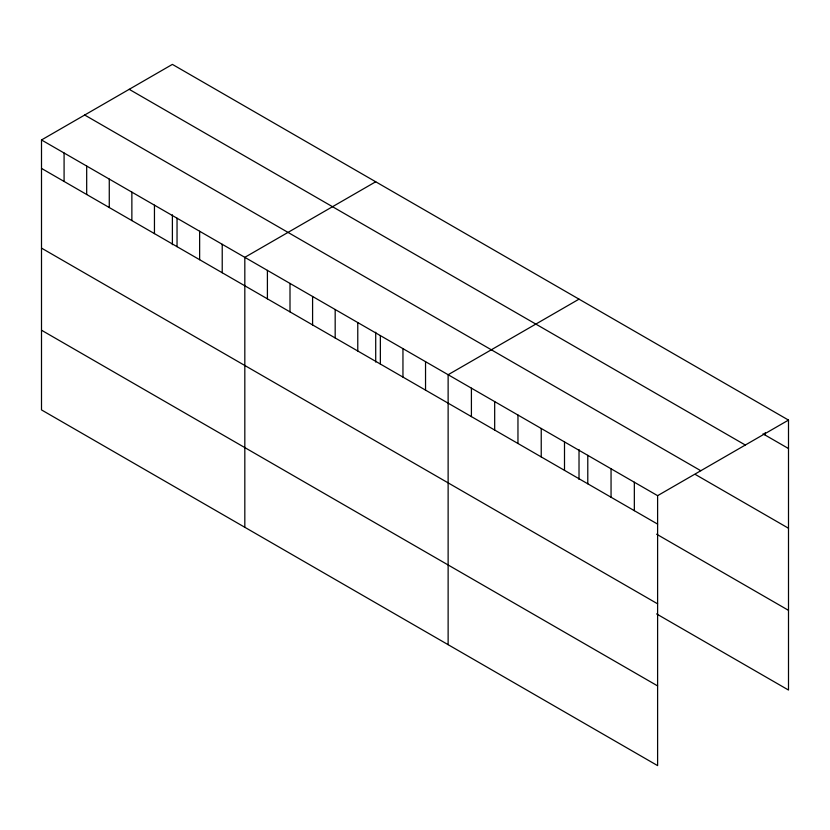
<?xml version="1.0" encoding="UTF-8"?>
<svg xmlns="http://www.w3.org/2000/svg" width="830" height="830" viewBox="0 0 830 830"><rect width="100%" height="100%" fill="white"/><g stroke="black" fill="none" stroke-linecap="round" stroke-linejoin="round"><path stroke-width="1.25" d="M788.5 420.094L657.609 495.666L657.609 765.613L41.5 409.906L41.5 139.959L172.391 64.387L788.5 420.094L788.5 690.041L656.603 613.899M375.71 181.77L244.819 257.341L244.819 527.289M579.018 299.153L448.127 374.724L448.127 644.671M763.009 433.831L788.5 448.542M129.2 89.318L745.309 445.025M84.691 115.017L700.8 470.724M695.395 474.49L788.5 528.243M41.5 139.959L657.609 495.666M41.5 168.407L657.609 524.114M656.603 534.198L788.5 610.351M41.5 248.108L657.609 603.815M41.5 330.216L657.609 685.922M765.229 432.523L765.229 435.107M634.338 482.22L634.338 510.678M611.056 468.784L611.056 497.243M587.785 455.348L587.785 483.797M579.018 449.601L579.018 479.46M564.504 441.913L564.504 470.361M541.233 428.477L541.233 456.925M517.962 415.031L517.962 443.49M494.68 401.596L494.68 430.054M471.409 388.16L471.409 416.608M425.541 361.683L425.541 390.131M402.955 348.631L402.955 377.09M380.358 335.59L380.358 364.048M375.71 332.218L375.71 362.077M357.772 322.548L357.772 351.007M335.175 309.507L335.175 337.966M312.588 296.466L312.588 324.924M290.002 283.424L290.002 311.873M267.405 270.383L267.405 298.831M222.222 244.3L222.222 272.748M199.636 231.248L199.636 259.707M177.039 218.207L177.039 246.666M172.391 214.835L172.391 244.694M154.453 205.166L154.453 233.624M131.866 192.124L131.866 220.583M109.27 179.083L109.27 207.531M86.683 166.042L86.683 194.49M64.086 153L64.086 181.448"/></g></svg>
